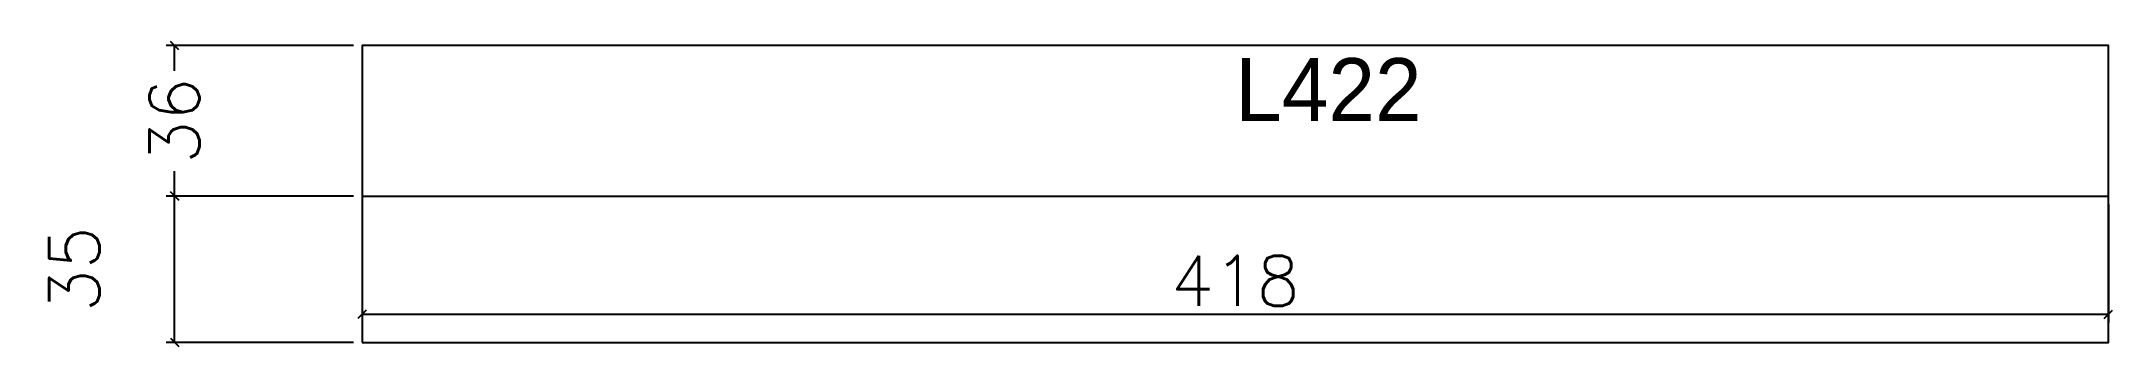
# Model space of a CAD drawing. Extents: x 4539 to 5034, y 1499 to 1572.
import ezdxf

# ---------------------------------------------------------------- set-up
doc = ezdxf.new("R2010")
doc.units = 0
for name, color, linetype in [('COTA', 241, 'Continuous'), ('NOMENCLATURA', 7, 'Continuous'), ('PAINEIS', 6, 'Continuous')]:
    doc.layers.add(name, color=color, linetype=linetype)
doc.styles.add('Romans', font='romans.shx', dxfattribs={"height": 12})
doc.dimstyles.new('cotas', dxfattribs={"dimtxt": 9, "dimasz": 2, "dimexe": 2, "dimexo": 2, "dimgap": 2, "dimtad": 1, "dimdec": 1, "dimzin": 12, "dimtxsty": 'Romans', "dimblk": 'OBLIQUE', "dimcen": 2.5, "dimclrd": 4, "dimclre": 4, "dimclrt": 240, "dimazin": 3, "dimtfac": 1, "dimtmove": 0, "dimatfit": 3})

# ---------------------------------------------------------------- blocks, each defined once
blk = doc.blocks.new('_OBLIQUE')
at = {"color": 0, "linetype": 'BYBLOCK'}
blk.add_line((-0.5, -0.5), (0.5, 0.5), dxfattribs=at)

msp = doc.modelspace()

# ---------------------------------------------------------------- linework, layer by layer
at = {"layer": 'PAINEIS'}
msp.add_line((4615.47, 1535.12), (5033.47, 1535.12), dxfattribs=at)
msp.add_lwpolyline([(4615.47, 1500.12), (5033.47, 1500.12), (5033.47, 1571.12), (4615.47, 1571.12)], close=True, dxfattribs=at)

# ---------------------------------------------------------------- texts
at = {"layer": 'NOMENCLATURA'}
msp.add_text('L422', height=15, dxfattribs=at).set_placement((4824.47, 1553.12))

# ---------------------------------------------------------------- dimensions: what is measured, and where the dimension line sits
at = {"layer": 'COTA'}
for base, p1, p2, location in [((4570.61, 1535.12), (4615.47, 1535.12), (4615.47, 1571.12), (4570.61, 1553.12)), ((4570.61, 1500.12), (4615.47, 1500.12), (4615.47, 1535.12), (4546.61, 1517.62))]:
    msp.add_linear_dim(base=base, p1=p1, p2=p2, angle=90, location=location, dimstyle='cotas', override={"dimtmove": 2}, dxfattribs=at).render()
msp.add_linear_dim(base=(4615.47, 1506.85), p1=(4615.47, 1535.12), p2=(5033.47, 1535.12), dimstyle='cotas', dxfattribs=at).render()

doc.saveas('drawing.dxf')
